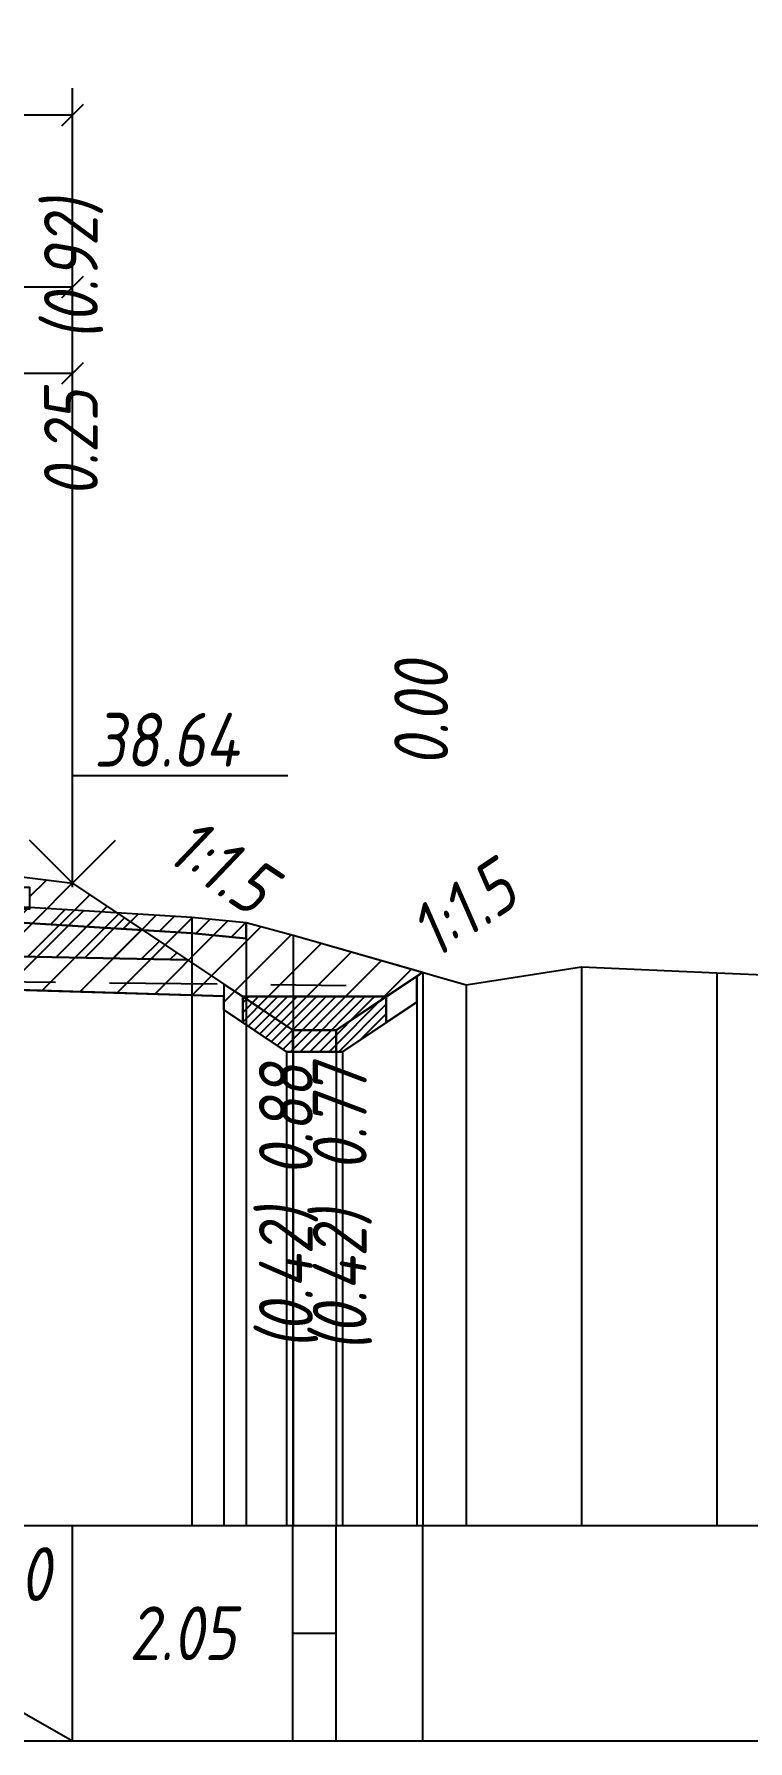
# Model space of a CAD drawing. Extents: x -717 to 1451, y -133302 to 233.
# Drawn here: x 237.4 to 270.6, y -111718 to -111638.7 of the extents above; entities that cross this region are included whole.
import ezdxf
from ezdxf.enums import TextEntityAlignment as Align

# ---------------------------------------------------------------- set-up
doc = ezdxf.new("R2010")
doc.units = 0
doc.linetypes.add('штриховая', pattern=[0.75, 0.5, -0.25])
for name, color, linetype in [('Интерполированный поперечник', 2, 'Continuous'), ('Код_514', 1, 'Continuous'), ('Контур_0', 7, 'Continuous'), ('Контур_2660', 7, 'Continuous'), ('Контур_2665', 7, 'Continuous'), ('Контур_508', 7, 'Continuous'), ('Контур_512', 7, 'Continuous'), ('Контур_513', 7, 'Continuous'), ('Красный поперечник', 1, 'Continuous'), ('Объём_2650', 7, 'Continuous'), ('Объём_2660', 7, 'Continuous'), ('Объём_2661', 7, 'Continuous'), ('Объём_2662', 7, 'Continuous'), ('Объём_2663', 7, 'Continuous'), ('Объём_2664', 7, 'Continuous'), ('Объём_2665', 7, 'Continuous'), ('Объём_2666', 7, 'Continuous'), ('Объём_2667', 7, 'Continuous'), ('Объём_2668', 7, 'Continuous'), ('Объём_2669', 7, 'Continuous'), ('Объём_2675', 7, 'Continuous'), ('Откосы', 7, 'Continuous'), ('Отметки покрытия', 7, 'Continuous'), ('Рабочие отметки', 7, 'Continuous'), ('Рабочие отметки доп.', 7, 'Continuous'), ('Таблица', 7, 'Continuous'), ('Уклоны проезжей части', 7, 'Continuous'), ('Черный поперечник', 3, 'Continuous')]:
    doc.layers.add(name, color=color, linetype=linetype)
for name, color, linetype, true_color in [('Контур_2540', 2, 'Continuous', 0xffff00), ('Контур_2562', 3, 'Continuous', 0x00ff00), ('Контур_2570', 7, 'Continuous', 0x80ff00), ('Контур_2583', 3, 'Continuous', 0x00ff00), ('Контур_2584', 3, 'Continuous', 0x00ff00), ('Контур_2736', 4, 'Continuous', 0x00ffff), ('Контур_2737', 4, 'Continuous', 0x00ffff), ('Контур_2738', 4, 'Continuous', 0x00ffff), ('Контур_2739', 4, 'Continuous', 0x00ffff), ('Контур_2741', 4, 'Continuous', 0x00ffff), ('Контур_2742', 4, 'Continuous', 0x00ffff), ('Контур_2743', 4, 'Continuous', 0x00ffff), ('Контур_2744', 7, 'Continuous', 0xa4ffff), ('Контур_2745', 7, 'Continuous', 0xa4ffff), ('Контур_2747', 4, 'Continuous', 0x00ffff), ('Контур_2748', 4, 'Continuous', 0x00ffff), ('Контур_2749', 4, 'Continuous', 0x00ffff), ('Контур_2750', 4, 'Continuous', 0x00ffff), ('Контур_2751', 4, 'Continuous', 0x00ffff), ('Контур_2752', 4, 'Continuous', 0x00ffff), ('Контур_402', 7, 'Continuous', 0xff6464), ('Контур_703', 4, 'Continuous', 0x00ffff), ('Контур_705', 4, 'Continuous', 0x00ffff), ('Контур_707', 4, 'Continuous', 0x00ffff), ('Контур_720', 131, 'Continuous', 0xaaffff), ('Объём_2540', 2, 'Continuous', 0xffff00), ('Объём_2562', 3, 'Continuous', 0x00ff00), ('Объём_2563', 7, 'Continuous', 0xff8000), ('Объём_2570', 7, 'Continuous', 0x80ff00), ('Объём_2583', 3, 'Continuous', 0x00ff00), ('Объём_2584', 3, 'Continuous', 0x00ff00), ('Объём_2593', 3, 'Continuous', 0x00ff00), ('Объём_2597', 3, 'Continuous', 0x00ff00), ('Объём_2600', 7, 'Continuous', 0x808000), ('Объём_2620', 2, 'Continuous', 0xffff00), ('Объём_2746', 2, 'Continuous', 0xffff00)]:
    doc.layers.add(name, color=color, linetype=linetype, true_color=true_color)
doc.styles.get("Standard").update_dxf_attribs({"font": 'txt', "height": 2.5})
doc.styles.add('М', font='romand.shx', dxfattribs={"width": 0.8, "oblique": 10, "height": 2.5})
doc.dimstyles.new('ISO-25', dxfattribs={"dimtxt": 2.5, "dimasz": 2.5, "dimexe": 1.25, "dimexo": 0.625, "dimtad": 1, "dimtxsty": 'Standard', "dimcen": 2.5, "dimadec": 0, "dimazin": 0, "dimtfac": 1, "dimtmove": 0, "dimatfit": 3, "dimfxl": 1, "dimarcsym": 0})

# ---------------------------------------------------------------- blocks, each defined once
blk = doc.blocks.new('_Oblique')
at = {"color": 0, "linetype": 'ByBlock', "lineweight": -2}
blk.add_line((-0.5, -0.5), (0.5, 0.5), dxfattribs=at)
blk = doc.blocks.new('*D3623')
at = {"color": 0, "lineweight": -2, "transparency": 16777216}
for p, q in [((221.707, -111677.637), (221.707, -111653.197)), ((239.207, -111677.587), (239.207, -111653.197)), ((221.707, -111654.447), (239.207, -111654.447))]:
    blk.add_line(p, q, dxfattribs=at)
at = {"layer": 'Defpoints', "color": 0, "transparency": 16777216}
for p in [(239.207, -111654.447), (221.707, -111678.262), (239.207, -111678.212)]:
    blk.add_point(p, dxfattribs=at)
at = {"color": 0, "lineweight": -2, "transparency": 16777216, "rotation": 180}
blk.add_blockref('_Oblique', (221.707, -111654.447), dxfattribs=at)
at = {"color": 0, "lineweight": -2, "transparency": 16777216}
blk.add_blockref('_Oblique', (239.207, -111654.447), dxfattribs=at)
at = {"color": 0, "transparency": 16777216, "insert": (230.457, -111652.334), "char_height": 2.5, "width": 9.58333, "attachment_point": 5, "style": 'М'}
blk.add_mtext('3,50', dxfattribs=at)
blk = doc.blocks.new('*D3628')
at = {"color": 0, "lineweight": -2, "transparency": 16777216}
for p, q in [((219.207, -111677.587), (219.207, -111649.197)), ((239.207, -111678.337), (239.207, -111649.197)), ((239.207, -111650.447), (219.207, -111650.447))]:
    blk.add_line(p, q, dxfattribs=at)
at = {"layer": 'Defpoints', "color": 0, "transparency": 16777216}
for p in [(219.207, -111650.447), (219.207, -111678.212), (239.207, -111678.962)]:
    blk.add_point(p, dxfattribs=at)
at = {"color": 0, "lineweight": -2, "transparency": 16777216, "rotation": 180}
blk.add_blockref('_Oblique', (219.207, -111650.447), dxfattribs=at)
at = {"color": 0, "lineweight": -2, "transparency": 16777216}
blk.add_blockref('_Oblique', (239.207, -111650.447), dxfattribs=at)
at = {"color": 0, "transparency": 16777216, "insert": (229.207, -111648.334), "char_height": 2.5, "width": 9.16667, "attachment_point": 5, "style": 'М'}
blk.add_mtext('4,00', dxfattribs=at)
blk = doc.blocks.new('*D3630')
at = {"color": 0, "lineweight": -2, "transparency": 16777216}
for p, q in [((122.707, -111678.337), (122.707, -111641.197)), ((239.207, -111678.337), (239.207, -111641.197)), ((122.707, -111642.447), (239.207, -111642.447))]:
    blk.add_line(p, q, dxfattribs=at)
at = {"layer": 'Defpoints', "color": 0, "transparency": 16777216}
for p in [(239.207, -111642.447), (122.707, -111678.962), (239.207, -111678.962)]:
    blk.add_point(p, dxfattribs=at)
at = {"color": 0, "lineweight": -2, "transparency": 16777216, "rotation": 180}
blk.add_blockref('_Oblique', (122.707, -111642.447), dxfattribs=at)
at = {"color": 0, "lineweight": -2, "transparency": 16777216}
blk.add_blockref('_Oblique', (239.207, -111642.447), dxfattribs=at)
at = {"color": 0, "transparency": 16777216, "insert": (180.957, -111640.334), "char_height": 2.5, "width": 12.08333, "attachment_point": 5, "style": 'М'}
blk.add_mtext('23,30', dxfattribs=at)

msp = doc.modelspace()

# ---------------------------------------------------------------- hatches: boundary and pattern name
at = {"layer": 'Объём_2563'}
h = msp.add_hatch(dxfattribs=at)
h.set_pattern_fill('ANSI31', color=256, scale=0.3)
h.paths.add_polyline_path([(138.707, -111680.379), (137.788, -111681.298), (117.372, -111681.706), (122.707, -111678.149), (125.19, -111677.84), (125.19, -111678.34), (124.69, -111678.34), (124.69, -111679.34), (126.09, -111679.34), (126.09, -111678.773), (135.085, -111678.594), (135.085, -111679.134), (136.485, -111679.134), (136.485, -111678.513), (139.307, -111678.386), (139.308, -111679.2), (138.808, -111679.201), (138.808, -111680.201), (140.207, -111680.199), (140.207, -111680.349)])
h.paths.add_polyline_path([(224.125, -111681.298), (223.207, -111680.379), (221.707, -111680.349), (221.707, -111680.199), (223.105, -111680.201), (223.106, -111679.201), (222.606, -111679.2), (222.606, -111678.386), (225.428, -111678.513), (225.428, -111679.134), (226.828, -111679.134), (226.828, -111678.594), (235.823, -111678.773), (235.823, -111679.34), (237.223, -111679.34), (237.223, -111678.34), (236.723, -111678.34), (236.723, -111677.84), (239.207, -111678.149), (244.542, -111681.706)])
at = {"layer": 'Объём_2570'}
h = msp.add_hatch(dxfattribs=at)
h.set_pattern_fill('ANSI31', color=256, scale=0.2)
h.paths.add_polyline_path([(140.207, -111680.646), (130.732, -111680.875), (130.232, -111680.125), (122.42, -111681.231), (122.204, -111681.211), (118.22, -111681.85), (113.418, -111682.129), (110.59, -111683.892), (108.558, -111685.031), (108.025, -111685.536), (106.144, -111687.951), (105, -111688.13), (105, -111687.38), (106.144, -111687.201), (108.025, -111684.786), (108.558, -111684.281), (110.59, -111683.142), (113.418, -111681.379), (118.22, -111681.1), (122.204, -111680.461), (122.42, -111680.481), (130.232, -111679.375), (130.732, -111680.125), (140.207, -111679.896)])
h.paths.add_polyline_path([(247.27, -111680.72), (244.754, -111680.469), (236.197, -111679.942), (235.697, -111680.692), (225.437, -111680.46), (221.707, -111680.381), (221.707, -111679.631), (225.437, -111679.71), (235.697, -111679.942), (236.197, -111679.192), (244.754, -111679.719), (247.27, -111679.97)])
at = {"layer": 'Объём_2600'}
h = msp.add_hatch(dxfattribs=at)
h.set_pattern_fill('ANSI31', color=6, scale=0.4)
h.paths.add_polyline_path([(108.025, -111685.536), (108.558, -111685.031), (110.59, -111683.892), (113.418, -111682.129), (118.22, -111681.85), (122.204, -111681.211), (122.42, -111681.231), (130.232, -111680.125), (130.732, -111680.875), (140.207, -111680.646), (140.207, -111682.657), (114.802, -111683.419), (107.319, -111686.443)])
h.paths.add_polyline_path([(235.697, -111680.692), (236.197, -111679.942), (244.754, -111680.469), (247.27, -111680.72), (247.27, -111679.97), (249.457, -111680.554), (255.48, -111682.287), (255.196, -111682.476), (255.196, -111683.677), (253.781, -111684.621), (253.781, -111683.419), (247.111, -111683.419), (247.111, -111684.621), (246.232, -111684.035), (246.232, -111683.392), (221.707, -111682.657), (221.707, -111680.381)])
at = {"layer": 'Объём_2620'}
h = msp.add_hatch(dxfattribs=at)
h.set_pattern_fill('ANSI31', color=2, scale=0.1)
h.paths.add_polyline_path([(105, -111688.13), (106.144, -111687.951), (107.319, -111686.443), (114.802, -111683.419), (111.68, -111685.5), (111.68, -111686.702), (108.233, -111689), (105.628, -111689), (105, -111688.582)])
h.paths.add_polyline_path([(247.111, -111683.419), (253.781, -111683.419), (253.781, -111684.621), (251.749, -111685.976), (249.143, -111685.976), (247.111, -111684.621)])

# ---------------------------------------------------------------- linework, layer by layer
at = {"layer": 'Интерполированный поперечник', "linetype": 'штриховая', "ltscale": 10, "flags": 128}
msp.add_lwpolyline([(113.427, -111681.363), (251.911, -111682.896)], dxfattribs=at)
at = {"layer": 'Код_514'}
for p, q in [((221.707, -111708), (239.207, -111718)), ((239.207, -111718), (239.207, -111708)), ((249.446, -111718), (249.446, -111708)), ((251.446, -111718), (251.446, -111708)), ((255.48, -111718), (255.48, -111708)), ((249.446, -111713), (251.446, -111713))]:
    msp.add_line(p, q, dxfattribs=at)
at = {"layer": 'Контур_0', "flags": 128}
for points in [[(239.207, -111678.149), (246.232, -111682.833), (246.232, -111682.833), (246.232, -111682.833), (246.232, -111682.833), (246.232, -111682.833), (246.232, -111682.833), (246.232, -111682.833), (246.232, -111682.833), (246.232, -111682.833), (246.232, -111682.833), (246.232, -111682.833), (246.232, -111682.833), (246.232, -111682.833), (246.232, -111682.833), (249.446, -111684.976)], [(239.207, -111678.149), (246.232, -111682.833), (246.232, -111682.833), (246.232, -111682.833), (246.232, -111682.833), (246.232, -111682.833), (246.232, -111682.833), (246.232, -111682.833), (246.232, -111682.833), (246.232, -111682.833), (246.232, -111682.833), (246.232, -111682.833), (246.232, -111682.833), (246.232, -111682.833), (246.232, -111682.833), (249.446, -111684.976), (251.446, -111684.976), (255.48, -111682.287), (255.48, -111682.287), (255.48, -111682.287), (255.48, -111682.287), (255.48, -111682.287), (255.48, -111682.287), (255.48, -111682.287), (255.48, -111682.287), (255.48, -111682.287), (255.48, -111682.287), (255.48, -111682.287), (255.48, -111682.287), (255.48, -111682.287)]]:
    msp.add_lwpolyline(points, dxfattribs=at)
at = {"layer": 'Контур_0', "color": 250, "flags": 128}
msp.add_lwpolyline([(221.707, -111680.349), (223.207, -111680.379), (224.125, -111681.298), (244.542, -111681.706)], dxfattribs=at)
at = {"layer": 'Контур_2540', "flags": 128}
msp.add_lwpolyline([(244.542, -111681.706), (246.232, -111682.833), (246.232, -111683.392), (221.707, -111682.657), (221.707, -111681.249), (244.542, -111681.706), (244.542, -111681.706)], dxfattribs=at)
at = {"layer": 'Контур_2562', "flags": 128}
msp.add_lwpolyline([(239.207, -111678.149), (239.207, -111678.149), (239.207, -111678.149), (239.207, -111678.149), (239.207, -111678.149)], dxfattribs=at)
at = {"layer": 'Контур_2570', "flags": 128}
msp.add_lwpolyline([(221.707, -111680.381), (225.437, -111680.46), (235.697, -111680.692), (236.197, -111679.942), (244.754, -111680.469), (247.27, -111680.72), (247.27, -111679.97), (249.457, -111680.554), (257.487, -111682.864), (262.858, -111682.035), (269.142, -111682.313), (274.999, -111682.555), (277.241, -111682.606), (280.48, -111682.544)], dxfattribs=at)
at = {"layer": 'Контур_2583', "flags": 128}
for points in [[(249.446, -111684.976), (246.232, -111682.833), (246.232, -111684.035), (249.143, -111685.976), (249.446, -111685.976), (249.446, -111684.976)], [(255.196, -111683.677), (255.196, -111682.476), (251.446, -111684.976), (251.446, -111685.976), (251.749, -111685.976), (255.196, -111683.677)]]:
    msp.add_lwpolyline(points, dxfattribs=at)
at = {"layer": 'Контур_2584', "flags": 128}
msp.add_lwpolyline([(249.446, -111684.976), (249.446, -111685.976), (251.446, -111685.976), (251.446, -111684.976), (249.446, -111684.976)], dxfattribs=at)
at = {"layer": 'Контур_2660', "flags": 128}
msp.add_lwpolyline([(221.707, -111682.657), (246.232, -111683.392)], dxfattribs=at)
at = {"layer": 'Контур_2665', "flags": 128}
msp.add_lwpolyline([(239.207, -111678.149), (239.207, -111678.149)], dxfattribs=at)
at = {"layer": 'Контур_2736', "flags": 128}
for points in [[(239.207, -111678.149), (246.232, -111682.833)], [(246.232, -111682.833), (249.446, -111684.976)]]:
    msp.add_lwpolyline(points, dxfattribs=at)
at = {"layer": 'Контур_2737', "flags": 128}
msp.add_lwpolyline([(246.232, -111682.833), (246.232, -111682.833)], dxfattribs=at)
at = {"layer": 'Контур_2738', "flags": 128}
msp.add_lwpolyline([(246.232, -111682.833), (246.232, -111682.833)], dxfattribs=at)
at = {"layer": 'Контур_2739', "flags": 128}
msp.add_lwpolyline([(246.232, -111682.833), (246.232, -111682.833)], dxfattribs=at)
at = {"layer": 'Контур_2741', "flags": 128}
msp.add_lwpolyline([(255.48, -111682.287), (255.48, -111682.287)], dxfattribs=at)
at = {"layer": 'Контур_2742', "flags": 128}
msp.add_lwpolyline([(255.48, -111682.287), (255.48, -111682.287)], dxfattribs=at)
at = {"layer": 'Контур_2743', "flags": 128}
msp.add_lwpolyline([(255.48, -111682.287), (255.48, -111682.287)], dxfattribs=at)
at = {"layer": 'Контур_2744', "flags": 128}
msp.add_lwpolyline([(255.48, -111682.287), (255.48, -111682.287)], dxfattribs=at)
msp.add_lwpolyline([(255.48, -111682.287), (255.48, -111682.287)], dxfattribs=at)
msp.add_lwpolyline([(255.48, -111682.287), (255.48, -111682.287)], dxfattribs=at)
msp.add_lwpolyline([(255.48, -111682.287), (255.48, -111682.287)], dxfattribs=at)
msp.add_lwpolyline([(255.48, -111682.287), (255.48, -111682.287)], dxfattribs=at)
msp.add_lwpolyline([(255.48, -111682.287), (255.48, -111682.287)], dxfattribs=at)
at = {"layer": 'Контур_2745', "flags": 128}
msp.add_lwpolyline([(246.232, -111682.833), (246.232, -111682.833)], dxfattribs=at)
msp.add_lwpolyline([(246.232, -111682.833), (246.232, -111682.833)], dxfattribs=at)
msp.add_lwpolyline([(246.232, -111682.833), (246.232, -111682.833)], dxfattribs=at)
msp.add_lwpolyline([(246.232, -111682.833), (246.232, -111682.833)], dxfattribs=at)
msp.add_lwpolyline([(246.232, -111682.833), (246.232, -111682.833)], dxfattribs=at)
msp.add_lwpolyline([(246.232, -111682.833), (246.232, -111682.833)], dxfattribs=at)
at = {"layer": 'Контур_2747', "flags": 128}
msp.add_lwpolyline([(246.232, -111682.833), (246.232, -111682.833)], dxfattribs=at)
at = {"layer": 'Контур_2748', "flags": 128}
msp.add_lwpolyline([(246.232, -111682.833), (246.232, -111682.833)], dxfattribs=at)
at = {"layer": 'Контур_2749', "flags": 128}
msp.add_lwpolyline([(246.232, -111682.833), (246.232, -111682.833)], dxfattribs=at)
at = {"layer": 'Контур_2750', "flags": 128}
msp.add_lwpolyline([(255.48, -111682.287), (255.48, -111682.287)], dxfattribs=at)
at = {"layer": 'Контур_2751', "flags": 128}
msp.add_lwpolyline([(255.48, -111682.287), (255.48, -111682.287)], dxfattribs=at)
at = {"layer": 'Контур_2752', "flags": 128}
msp.add_lwpolyline([(255.48, -111682.287), (255.48, -111682.287)], dxfattribs=at)
at = {"layer": 'Контур_402', "flags": 128}
msp.add_lwpolyline([(114.802, -111683.419), (140.207, -111682.657), (140.207, -111680.349), (180.957, -111679.534), (221.707, -111680.349), (221.707, -111682.657), (246.232, -111683.392)], dxfattribs=at)
at = {"layer": 'Контур_508', "flags": 128}
msp.add_lwpolyline([(105, -111688.582), (105.628, -111689), (105.93, -111689), (107.93, -111689), (108.233, -111689), (111.68, -111686.702), (111.68, -111685.5), (114.802, -111683.419), (140.207, -111682.657), (140.207, -111680.349), (180.957, -111679.534), (221.707, -111680.349), (221.707, -111682.657), (246.232, -111683.392), (246.232, -111684.035), (249.143, -111685.976), (249.446, -111685.976), (251.446, -111685.976), (251.749, -111685.976), (255.196, -111683.677), (255.196, -111682.476), (255.48, -111682.287)], dxfattribs=at)
at = {"layer": 'Контур_512', "flags": 128}
msp.add_lwpolyline([(221.707, -111682.657), (246.232, -111683.392), (246.232, -111684.035), (249.143, -111685.976), (249.446, -111685.976), (251.446, -111685.976), (251.749, -111685.976), (255.196, -111683.677), (255.196, -111682.476), (255.48, -111682.287)], dxfattribs=at)
at = {"layer": 'Контур_513', "flags": 128}
msp.add_lwpolyline([(105, -111688.582), (105.628, -111689), (105.93, -111689), (107.93, -111689), (108.233, -111689), (111.68, -111686.702), (111.68, -111685.5), (114.802, -111683.419), (140.207, -111682.657), (140.207, -111680.349), (180.957, -111679.534), (221.707, -111680.349), (221.707, -111682.657), (246.232, -111683.392), (246.232, -111684.035), (249.143, -111685.976), (249.446, -111685.976), (251.446, -111685.976), (251.749, -111685.976), (255.196, -111683.677), (255.196, -111682.476), (255.48, -111682.287)], dxfattribs=at)
at = {"layer": 'Контур_703', "flags": 128}
msp.add_lwpolyline([(239.207, -111678.149), (246.232, -111682.833)], dxfattribs=at)
at = {"layer": 'Контур_705', "flags": 128}
msp.add_lwpolyline([(246.232, -111682.833), (246.232, -111682.833)], dxfattribs=at)
at = {"layer": 'Контур_707', "flags": 128}
msp.add_lwpolyline([(251.446, -111684.976), (255.48, -111682.287)], dxfattribs=at)
at = {"layer": 'Контур_720', "flags": 128}
msp.add_lwpolyline([(249.446, -111684.976), (251.446, -111684.976)], dxfattribs=at)
at = {"layer": 'Красный поперечник'}
for p, q in [((239.207, -111678.149), (249.446, -111684.976)), ((251.446, -111684.976), (255.48, -111682.287)), ((255.48, -111682.287), (255.48, -111708)), ((255.196, -111682.476), (255.196, -111708)), ((246.232, -111683.392), (246.232, -111708)), ((255.196, -111683.677), (255.196, -111708)), ((246.232, -111684.035), (246.232, -111708)), ((249.446, -111684.976), (251.446, -111684.976)), ((249.143, -111685.976), (249.143, -111708)), ((249.446, -111685.976), (249.446, -111708)), ((251.446, -111685.976), (251.446, -111708)), ((251.749, -111685.976), (251.749, -111708))]:
    msp.add_line(p, q, dxfattribs=at)
at = {"layer": 'Объём_2540', "flags": 128}
msp.add_lwpolyline([(244.542, -111681.706), (246.232, -111682.833), (246.232, -111683.392), (221.707, -111682.657), (221.707, -111681.249), (244.542, -111681.706), (244.542, -111681.706)], dxfattribs=at)
at = {"layer": 'Объём_2562', "flags": 128}
msp.add_lwpolyline([(239.207, -111678.149), (239.207, -111678.149), (239.207, -111678.149), (239.207, -111678.149), (239.207, -111678.149)], dxfattribs=at)
at = {"layer": 'Объём_2563', "color": 250, "flags": 128}
msp.add_lwpolyline([(224.125, -111681.298), (223.207, -111680.379), (221.707, -111680.349), (221.707, -111680.199), (223.105, -111680.201), (223.106, -111679.201), (222.606, -111679.2), (222.606, -111678.386), (225.428, -111678.513), (225.428, -111679.134), (226.828, -111679.134), (226.828, -111678.594), (235.823, -111678.773), (235.823, -111679.34), (237.223, -111679.34), (237.223, -111678.34), (236.723, -111678.34), (236.723, -111677.84), (239.207, -111678.149), (244.542, -111681.706), (224.125, -111681.298), (224.125, -111681.298)], dxfattribs=at)
at = {"layer": 'Объём_2570', "flags": 128}
for points in [[(247.27, -111680.72), (244.754, -111680.469), (236.197, -111679.942), (235.697, -111680.692), (225.437, -111680.46), (221.707, -111680.381), (221.707, -111679.631), (225.437, -111679.71), (235.697, -111679.942), (236.197, -111679.192), (244.754, -111679.719), (247.27, -111679.97), (247.27, -111680.72), (247.27, -111680.72)], [(221.707, -111679.631), (225.437, -111679.71), (235.697, -111679.942), (236.197, -111679.192), (244.754, -111679.719), (247.27, -111679.97), (249.457, -111680.554), (257.487, -111682.864), (262.858, -111682.035), (269.142, -111682.313), (274.999, -111682.555), (277.241, -111682.606), (280.48, -111682.544)]]:
    msp.add_lwpolyline(points, dxfattribs=at)
at = {"layer": 'Объём_2583', "flags": 128}
for points in [[(249.446, -111684.976), (246.232, -111682.833), (246.232, -111684.035), (249.143, -111685.976), (249.446, -111685.976), (249.446, -111684.976)], [(255.196, -111683.677), (255.196, -111682.476), (251.446, -111684.976), (251.446, -111685.976), (251.749, -111685.976), (255.196, -111683.677)]]:
    msp.add_lwpolyline(points, dxfattribs=at)
at = {"layer": 'Объём_2584', "flags": 128}
msp.add_lwpolyline([(249.446, -111684.976), (249.446, -111685.976), (251.446, -111685.976), (251.446, -111684.976), (249.446, -111684.976)], dxfattribs=at)
at = {"layer": 'Объём_2593', "flags": 128}
for points in [[(246.232, -111682.833), (249.446, -111684.976)], [(251.446, -111684.976), (255.196, -111682.476)]]:
    msp.add_lwpolyline(points, dxfattribs=at)
at = {"layer": 'Объём_2597', "flags": 128}
msp.add_lwpolyline([(249.446, -111684.976), (251.446, -111684.976)], dxfattribs=at)
at = {"layer": 'Объём_2620', "flags": 128}
msp.add_lwpolyline([(247.111, -111683.419), (253.781, -111683.419), (253.781, -111684.621), (251.749, -111685.976), (249.143, -111685.976), (247.111, -111684.621), (247.111, -111683.419), (247.111, -111683.419)], dxfattribs=at)
at = {"layer": 'Объём_2650', "color": 6, "flags": 128}
msp.add_lwpolyline([(235.697, -111680.692), (236.197, -111679.942), (244.754, -111680.469), (247.27, -111680.72), (247.27, -111679.97), (249.457, -111680.554), (255.48, -111682.287), (255.196, -111682.476), (255.196, -111683.677), (253.781, -111684.621), (253.781, -111683.419), (247.111, -111683.419), (247.111, -111684.621), (246.232, -111684.035), (246.232, -111683.392), (221.707, -111682.657), (221.707, -111680.381), (235.697, -111680.692), (235.697, -111680.692)], dxfattribs=at)
at = {"layer": 'Объём_2660', "flags": 128}
msp.add_lwpolyline([(221.707, -111682.657), (246.232, -111683.392)], dxfattribs=at)
at = {"layer": 'Объём_2661', "flags": 128}
msp.add_lwpolyline([(239.207, -111678.149), (246.232, -111682.833), (247.111, -111683.419)], dxfattribs=at)
at = {"layer": 'Объём_2662', "flags": 128}
msp.add_lwpolyline([(253.781, -111683.419), (255.48, -111682.287)], dxfattribs=at)
at = {"layer": 'Объём_2663', "flags": 128}
for points in [[(247.111, -111683.419), (249.446, -111684.976)], [(251.446, -111684.976), (253.781, -111683.419)]]:
    msp.add_lwpolyline(points, dxfattribs=at)
at = {"layer": 'Объём_2664', "flags": 128}
msp.add_lwpolyline([(249.446, -111684.976), (251.446, -111684.976)], dxfattribs=at)
at = {"layer": 'Объём_2665', "flags": 128}
msp.add_lwpolyline([(239.207, -111678.149), (239.207, -111678.149)], dxfattribs=at)
at = {"layer": 'Объём_2666', "flags": 128}
for points in [[(239.207, -111678.149), (246.232, -111682.833)], [(246.232, -111682.833), (247.111, -111683.419)]]:
    msp.add_lwpolyline(points, dxfattribs=at)
at = {"layer": 'Объём_2667', "flags": 128}
for points in [[(255.48, -111682.287), (255.48, -111682.287)], [(246.232, -111682.833), (246.232, -111682.833)]]:
    msp.add_lwpolyline(points, dxfattribs=at)
at = {"layer": 'Объём_2668', "flags": 128}
for points in [[(255.48, -111682.287), (255.48, -111682.287)], [(246.232, -111682.833), (246.232, -111682.833)]]:
    msp.add_lwpolyline(points, dxfattribs=at)
at = {"layer": 'Объём_2669', "flags": 128}
for points in [[(255.48, -111682.287), (255.48, -111682.287)], [(246.232, -111682.833), (246.232, -111682.833)]]:
    msp.add_lwpolyline(points, dxfattribs=at)
at = {"layer": 'Объём_2675', "flags": 128}
for points in [[(255.48, -111682.287), (255.48, -111682.287)], [(255.48, -111682.287), (255.48, -111682.287)], [(255.48, -111682.287), (255.48, -111682.287)], [(255.48, -111682.287), (255.48, -111682.287)], [(255.48, -111682.287), (255.48, -111682.287)], [(255.48, -111682.287), (255.48, -111682.287)], [(246.232, -111682.833), (246.232, -111682.833)], [(246.232, -111682.833), (246.232, -111682.833)], [(246.232, -111682.833), (246.232, -111682.833)], [(246.232, -111682.833), (246.232, -111682.833)], [(246.232, -111682.833), (246.232, -111682.833)], [(246.232, -111682.833), (246.232, -111682.833)]]:
    msp.add_lwpolyline(points, dxfattribs=at)
at = {"layer": 'Объём_2746', "flags": 128}
msp.add_lwpolyline([(251.749, -111685.976), (249.143, -111685.976), (246.232, -111684.035), (246.232, -111683.392), (235.697, -111683.076), (235.697, -111680.692), (236.197, -111679.942), (242.476, -111680.329), (249.446, -111684.976), (251.446, -111684.976), (255.196, -111682.476), (255.196, -111683.677), (251.749, -111685.976), (251.749, -111685.976)], dxfattribs=at)
at = {"layer": 'Отметки покрытия', "color": 1}
for p, q in [((239.207, -111678.149), (239.207, -111673.149)), ((239.207, -111673.149), (249.205, -111673.149)), ((239.207, -111678.149), (237.207, -111676.149)), ((239.207, -111678.149), (241.207, -111676.149))]:
    msp.add_line(p, q, dxfattribs=at)
at = {"layer": 'Таблица'}
for p, q in [((80, -111708), (280.48, -111708)), ((80, -111718), (280.48, -111718))]:
    msp.add_line(p, q, dxfattribs=at)
at = {"layer": 'Черный поперечник', "color": 7}
for p, q in [((244.754, -111679.719), (244.754, -111708)), ((247.27, -111679.97), (247.27, -111708)), ((249.457, -111680.554), (249.457, -111708)), ((262.858, -111682.035), (262.858, -111708)), ((269.142, -111682.313), (269.142, -111708)), ((257.487, -111682.864), (257.487, -111708))]:
    msp.add_line(p, q, dxfattribs=at)

# ---------------------------------------------------------------- texts
at = {"layer": 'Код_514', "style": 'М', "oblique": 10, "width": 0.8}
msp.add_text('40.00', height=2.5, dxfattribs=at).set_placement((238.207, -111709), align=Align.TOP_RIGHT)
msp.add_text('2.05', height=2.5, dxfattribs=at).set_placement((244.326, -111713), align=Align.MIDDLE_CENTER)
at = {"layer": 'Откосы', "color": 1, "style": 'М', "oblique": 10, "width": 0.8}
for rotation, p in [(326.30994, (245.072, -111679.014)), (33.69007, (258.483, -111680.987))]:
    msp.add_text('1:1.5', height=2.5, rotation=rotation, dxfattribs=at).set_placement(p, align=Align.BOTTOM_CENTER)
at = {"layer": 'Отметки покрытия', "color": 1, "style": 'М', "oblique": 10, "width": 0.8}
msp.add_text('38.64', height=2.5, dxfattribs=at).set_placement((240.207, -111673.484), align=Align.BOTTOM_LEFT)
at = {"layer": 'Рабочие отметки', "color": 1, "style": 'М', "oblique": 10, "width": 0.8}
for s, p in [('0.25', (239.129, -111660.199)), ('0.00', (255.401, -111672.718))]:
    msp.add_text(s, height=2.5, rotation=90, dxfattribs=at).set_placement(p, align=Align.MIDDLE_LEFT)
for s, p in [('0.77', (251.618, -111686.556)), ('0.88', (249.118, -111686.556))]:
    msp.add_text(s, height=2.5, rotation=90, dxfattribs=at).set_placement(p, align=Align.MIDDLE_RIGHT)
at = {"layer": 'Рабочие отметки доп.', "color": 1, "style": 'М', "oblique": 10, "width": 0.8}
msp.add_text('(0.92)', height=2.5, rotation=90, dxfattribs=at).set_placement((239.129, -111652.899), align=Align.MIDDLE_LEFT)
for p in [(249.118, -111693.207), (251.618, -111693.307)]:
    msp.add_text('(0.42)', height=2.5, rotation=90, dxfattribs=at).set_placement(p, align=Align.MIDDLE_RIGHT)
at = {"layer": 'Уклоны проезжей части', "color": 1, "style": 'М', "oblique": 10, "width": 0.8}
for rotation, p in [(326.30994, (245.072, -111679.014)), (33.69007, (258.483, -111680.987))]:
    msp.add_text('1:1.5', height=2.5, rotation=rotation, dxfattribs=at).set_placement(p, align=Align.BOTTOM_CENTER)

# ---------------------------------------------------------------- dimensions: what is measured, and where the dimension line sits
at = {"color": 5}
for base, p1, p2, picture, middle in [((239.207, -111642.447), (122.707, -111678.962), (239.207, -111678.962), '*D3630', (180.957, -111640.334)), ((239.207, -111654.447), (221.707, -111678.262), (239.207, -111678.212), '*D3623', (230.457, -111652.334))]:
    dim = msp.add_linear_dim(base=base, p1=p1, p2=p2, angle=180, dimstyle='ISO-25', override={"dimasz": 1, "dimlfac": 0.2, "dimzin": 0, "dimtxsty": 'М', "dimblk1": 'Oblique', "dimblk2": 'Oblique', "dimsah": 1}, dxfattribs=at)
    dim.commit()
    dim.dimension.update_dxf_attribs({"geometry": picture, "text_midpoint": middle})
dim = msp.add_linear_dim(base=(219.207, -111650.447), p1=(239.207, -111678.962), p2=(219.207, -111678.212), dimstyle='ISO-25', override={"dimasz": 1, "dimlfac": 0.2, "dimzin": 0, "dimtxsty": 'М', "dimblk1": 'Oblique', "dimblk2": 'Oblique', "dimsah": 1}, dxfattribs=at)
dim.commit()
dim.dimension.update_dxf_attribs({"geometry": '*D3628', "text_midpoint": (229.207, -111648.334)})

doc.saveas('drawing.dxf')
